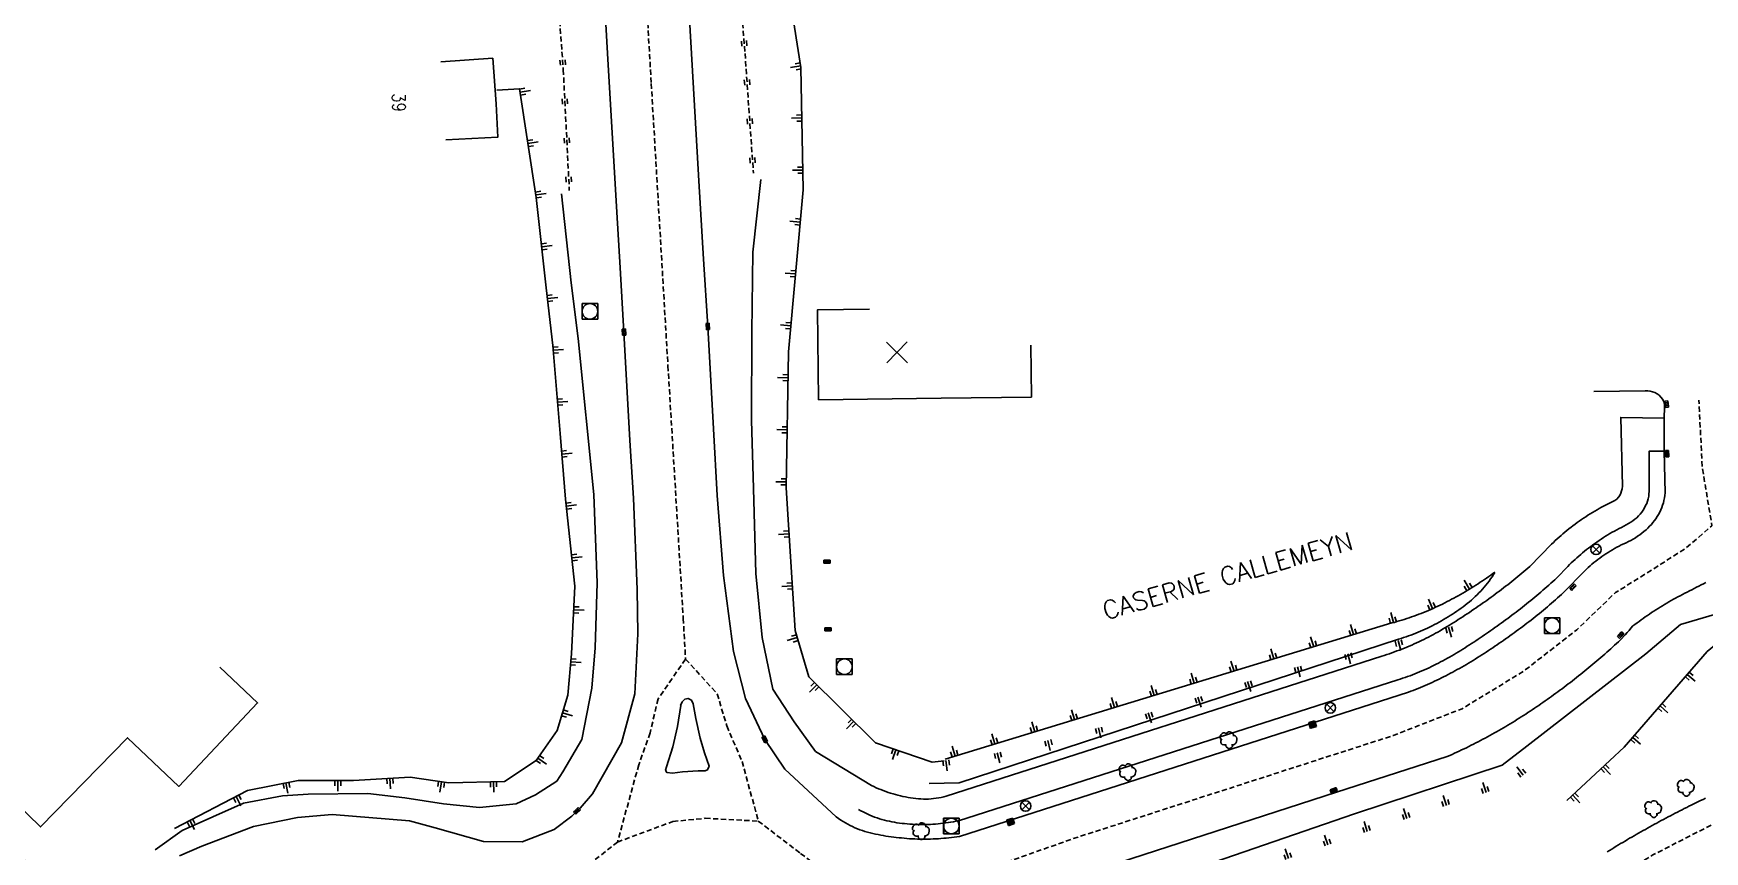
# Model space of a CAD drawing. Header units: millimetres. Extents: x 253999 to 255001, y 43000 to 44000.
# Drawn here: x 254692.9 to 254853.4, y 43097.6 to 43176.1 of the extents above; entities that cross this region are included whole.
import ezdxf
from ezdxf.enums import TextEntityAlignment as Align

# ---------------------------------------------------------------- set-up
doc = ezdxf.new("R2010")
doc.units = ezdxf.units.MM
doc.linetypes.add('DASHED', pattern=[0.75, 0.5, -0.25])
doc.layers.get('0').update_dxf_attribs({"linetype": 'CONTINUOUS'})
for name, color, linetype in [('W0001', 6, 'DASHED'), ('W0008', 7, 'CONTINUOUS'), ('W0100', 7, 'CONTINUOUS'), ('W0211', 2, 'CONTINUOUS'), ('W0220', 5, 'DASHED'), ('W0300', 7, 'CONTINUOUS'), ('W0400', 7, 'CONTINUOUS'), ('W0420', 7, 'CONTINUOUS'), ('W0469', 7, 'CONTINUOUS'), ('W0989', 7, 'CONTINUOUS'), ('W0991', 7, 'CONTINUOUS')]:
    doc.layers.add(name, color=color, linetype=linetype)
doc.styles.get("Standard").update_dxf_attribs({"font": 'romans.shx', "width": 0.85})

# ---------------------------------------------------------------- blocks, each defined once
blk = doc.blocks.new('T400')
for p, q in [((-0.15, 0.3), (0.15, 0.3)), ((-0.15, -0.25), (-0.15, 0.3)), ((-0.15, 0.15), (0.15, 0.15)), ((-0.15, 0), (0.15, 0)), ((0.15, 0.3), (0.15, -0.25)), ((-0.15, -0.15), (0.15, -0.15)), ((-0.15, -0.25), (-0.15, -0.3)), ((-0.15, -0.3), (0.15, -0.3)), ((0.15, -0.3), (0.15, -0.25))]:
    blk.add_line(p, q)
blk = doc.blocks.new('T420')
for p, q in [((0.75, 0.75), (-0.75, 0.75)), ((-0.75, 0.75), (-0.75, -0.75)), ((0.75, 0.75), (0.75, -0.75)), ((0.75, -0.75), (-0.75, -0.75))]:
    blk.add_line(p, q)
blk.add_ellipse((0, 0), major_axis=(-0.53, 0.53), ratio=1, start_param=3.926991, end_param=10.210176)
blk = doc.blocks.new('t991o')
at = {"color": 0, "linetype": 'Continuous'}
for p, q in [((-1, 1), (1, -1)), ((-1, -1), (1, 1))]:
    blk.add_line(p, q, dxfattribs=at)
blk = doc.blocks.new('t220o')
at = {"color": 0, "linetype": 'Continuous'}
for p, q in [((-0.25, 0.25), (0.25, 0.25)), ((-0.25, -0.25), (0.25, -0.25))]:
    blk.add_line(p, q, dxfattribs=at)
blk = doc.blocks.new('t211o')
at = {"color": 0, "linetype": 'Continuous'}
for p, q in [((-0.29, 0.5), (-0.29, 0)), ((0, 1), (0, 0)), ((0.29, 0.5), (0.29, 0))]:
    blk.add_line(p, q, dxfattribs=at)
blk = doc.blocks.new('T300')
for p, q in [((-0.8, 0.51), (-0.86, 0.34)), ((-0.86, 0.34), (-0.86, 0.17)), ((-0.86, 0.17), (-0.74, 0.06)), ((-0.69, 0.63), (-0.8, 0.51)), ((-0.8, -0.06), (-0.74, 0.06)), ((-0.74, 0.06), (-0.69, 0.11)), ((-0.57, 0.69), (-0.69, 0.63)), ((-0.46, 0.69), (-0.57, 0.69)), ((-0.29, 0.63), (-0.46, 0.69)), ((-0.29, 0.63), (-0.17, 0.74)), ((-0.23, 0.57), (-0.29, 0.63)), ((-0.17, 0.74), (-0.06, 0.8)), ((-0.06, 0.8), (0.06, 0.8)), ((0.06, 0.8), (0.23, 0.74)), ((0.23, 0.74), (0.34, 0.63)), ((0.34, 0.63), (0.4, 0.51)), ((0.46, 0.46), (0.34, 0.46)), ((0.4, 0.51), (0.4, 0.46)), ((0.57, 0.4), (0.46, 0.46)), ((0.57, 0.4), (0.69, 0.29)), ((0.69, 0.29), (0.74, 0.17)), ((0.74, 0.06), (0.69, -0.17)), ((0.74, 0.17), (0.74, 0.06)), ((-0.8, -0.17), (-0.8, -0.06)), ((-0.8, -0.23), (-0.8, -0.17)), ((-0.74, -0.34), (-0.8, -0.23)), ((-0.69, -0.4), (-0.74, -0.34)), ((-0.51, -0.46), (-0.69, -0.4)), ((-0.4, -0.46), (-0.51, -0.46)), ((-0.4, -0.46), (-0.34, -0.46)), ((-0.34, -0.46), (-0.34, -0.4)), ((-0.34, -0.51), (-0.34, -0.46)), ((-0.29, -0.63), (-0.34, -0.51)), ((-0.17, -0.74), (-0.29, -0.63)), ((-0.06, -0.8), (-0.17, -0.74)), ((0.06, -0.8), (-0.06, -0.8)), ((0.17, -0.74), (0.06, -0.8)), ((0.23, -0.69), (0.17, -0.74)), ((0.29, -0.46), (0.23, -0.46)), ((0.29, -0.63), (0.23, -0.69)), ((0.46, -0.4), (0.29, -0.46)), ((0.34, -0.51), (0.29, -0.63)), ((0.34, -0.51), (0.34, -0.46)), ((0.57, -0.34), (0.46, -0.4)), ((0.63, -0.29), (0.57, -0.34)), ((0.69, -0.17), (0.63, -0.29))]:
    blk.add_line(p, q)
blk = doc.blocks.new('T469')
at = {"color": 0, "linetype": 'Continuous', "flags": 128}
for points in [[(-0.35, 0.35), (0.35, -0.35)], [(-0.35, -0.35), (0.35, 0.35)]]:
    blk.add_lwpolyline(points, dxfattribs=at)
at = {"color": 0, "linetype": 'Continuous'}
blk.add_circle((0, 0), 0.5, dxfattribs=at)

msp = doc.modelspace()

# ---------------------------------------------------------------- linework, layer by layer
at = {"layer": 'W0001'}
for points in [[(254722.08, 43354.21), (254725.18, 43346.85), (254728.37, 43338.61), (254731.68, 43329.18), (254734.83, 43319.09), (254737.12, 43310.87), (254739.8, 43300.02), (254742.08, 43289.56), (254743.76, 43280.44), (254745.67, 43267.32), (254747.33, 43252.41), (254748.33, 43238.14), (254749.45, 43219.33), (254750.77, 43196.6), (254752.25, 43171.3), (254753.85, 43144.21), (254755.32, 43119.97), (254755.54, 43116.06), (254752.9, 43112.24), (254752.14, 43108.99), (254751.05, 43105.92), (254749, 43098.5)], [(254755.54, 43116.06), (254758.58, 43112.74), (254759.5, 43109.64), (254760.97, 43106.24), (254762.53, 43100.51)], [(254749, 43098.5), (254754.33, 43100.48), (254757.44, 43100.78), (254762.53, 43100.51), (254766.58, 43097.41), (254769.97, 43094.87), (254771.57, 43091.07), (254771.32, 43086.24), (254769.53, 43081.48), (254766.62, 43077.43), (254761.59, 43074.41), (254756.46, 43073.59), (254750.68, 43075.63), (254747.58, 43077.91), (254744.18, 43082.26), (254743.16, 43087.4), (254743.25, 43091.92), (254745.1, 43095.42), (254749, 43098.5)]]:
    msp.add_lwpolyline(points, dxfattribs=at)
at = {"layer": 'W0001', "flags": 128}
for points in [[(254773.74, 43091.98), (254777.71, 43093.83), (254784.04, 43095.75), (254792.62, 43098.78), (254823.48, 43108.72), (254830.11, 43111.3), (254835.99, 43114.88), (254841.12, 43118.87), (254844.84, 43122.44), (254848.36, 43124.63), (254851.5, 43126.65), (254854.11, 43128.85), (254853.48, 43132.63), (254853.17, 43134.48), (254853.02, 43137.53), (254852.85, 43140.92)], [(254834.06, 43087.35), (254842.2, 43093.31), (254848.43, 43097.27), (254856.63, 43101.44), (254864.89, 43104.73), (254869.45, 43106.29), (254878.54, 43108.07)]]:
    msp.add_lwpolyline(points, dxfattribs=at)
at = {"layer": 'W0008'}
for points in [[(254747.53, 43183.26), (254748.09, 43173.64), (254748.94, 43158.95), (254749.26, 43153.62), (254749.63, 43147.45), (254750.2, 43137.03), (254750.53, 43131.5), (254750.9, 43122.74), (254750.97, 43118.49), (254750.67, 43112.73), (254749.38, 43108.04), (254746.59, 43103.14), (254745.42, 43101.75), (254745.12, 43101.49), (254744.62, 43100.97), (254742.94, 43099.71), (254739.86, 43098.53), (254736.14, 43098.56), (254731.49, 43099.86), (254729.04, 43100.55), (254721.61, 43101.15), (254718.27, 43100.85), (254714.06, 43099.99), (254709.08, 43098.09), (254706.94, 43097.18)], [(254755.65, 43181.93), (254756.18, 43173.06), (254756.83, 43161.98), (254757.28, 43154.45), (254757.67, 43147.99), (254758.24, 43138.15), (254758.58, 43131.75), (254759.19, 43124.09), (254760.13, 43116.79), (254761.3, 43112.27), (254763.15, 43108.35), (254765.09, 43105.51), (254769.99, 43100.91), (254769.99, 43100.91)], [(254755.08, 43111.62), (254754.77, 43109.6), (254754.32, 43107.63), (254753.7, 43105.72), (254753.62, 43105.41), (254753.74, 43105.19), (254754.3, 43105.1), (254755.26, 43105.23), (254756.76, 43105.34), (254757.43, 43105.35), (254757.64, 43105.43), (254757.8, 43105.78), (254757.35, 43107.08), (254756.95, 43108.48), (254756.53, 43110.37), (254756.28, 43111.76), (254756.12, 43112.11), (254755.78, 43112.28), (254755.46, 43112.21), (254755.21, 43111.97), (254755.07, 43111.61)]]:
    msp.add_lwpolyline(points, dxfattribs=at)
at = {"layer": 'W0008', "flags": 128}
for points in [[(254769.99, 43100.91), (254770.45, 43100.61), (254770.67, 43100.47), (254770.89, 43100.34), (254771.12, 43100.21), (254771.34, 43100.09), (254771.57, 43099.98), (254771.81, 43099.87), (254772.05, 43099.77), (254772.29, 43099.68), (254772.53, 43099.6), (254772.77, 43099.52), (254773.02, 43099.45), (254773.28, 43099.39), (254773.53, 43099.33), (254773.78, 43099.27), (254774.03, 43099.22), (254774.28, 43099.17), (254774.53, 43099.13), (254774.78, 43099.08), (254775.03, 43099.04), (254775.28, 43099.01), (254775.53, 43098.97), (254775.78, 43098.94), (254776.04, 43098.91), (254776.29, 43098.89), (254776.54, 43098.86), (254776.79, 43098.84), (254777.04, 43098.82), (254777.29, 43098.81), (254777.55, 43098.8), (254777.8, 43098.79), (254778.05, 43098.78), (254778.3, 43098.78), (254778.56, 43098.78), (254778.81, 43098.78), (254779.06, 43098.79), (254779.31, 43098.8), (254779.57, 43098.81), (254779.82, 43098.82), (254780.07, 43098.84), (254780.33, 43098.86), (254780.58, 43098.88), (254780.83, 43098.91), (254781.09, 43098.94), (254781.34, 43098.97), (254781.6, 43099.01), (254781.85, 43099.04), (254816, 43110.01), (254824.96, 43112.89), (254825.19, 43112.98), (254825.42, 43113.06), (254825.65, 43113.15), (254825.88, 43113.25), (254826.11, 43113.34), (254826.33, 43113.43), (254826.56, 43113.53), (254826.78, 43113.63), (254827.01, 43113.73), (254827.23, 43113.83), (254827.46, 43113.93), (254827.68, 43114.03), (254827.9, 43114.14), (254828.12, 43114.25), (254828.34, 43114.36), (254828.56, 43114.47), (254828.78, 43114.58), (254829, 43114.7), (254829.21, 43114.81), (254829.43, 43114.93), (254829.65, 43115.05), (254829.87, 43115.17), (254830.09, 43115.3), (254830.3, 43115.42), (254830.52, 43115.55), (254830.74, 43115.68), (254830.95, 43115.81), (254831.16, 43115.94), (254831.38, 43116.07), (254831.59, 43116.2), (254831.8, 43116.33), (254832.01, 43116.47), (254832.22, 43116.6), (254832.43, 43116.74), (254832.64, 43116.88), (254832.85, 43117.01), (254833.06, 43117.15), (254833.27, 43117.29), (254833.47, 43117.43), (254833.68, 43117.58), (254833.88, 43117.72), (254834.09, 43117.86), (254834.29, 43118.01), (254834.5, 43118.15), (254834.7, 43118.3), (254834.91, 43118.44), (254835.11, 43118.59), (254835.31, 43118.74), (254835.52, 43118.89), (254835.72, 43119.04), (254835.93, 43119.19), (254836.13, 43119.34), (254836.33, 43119.5), (254836.53, 43119.65), (254836.73, 43119.81), (254836.93, 43119.97), (254837.13, 43120.13), (254837.33, 43120.28), (254837.53, 43120.44), (254837.73, 43120.6), (254837.92, 43120.77), (254838.12, 43120.93), (254838.31, 43121.09), (254838.51, 43121.26), (254838.7, 43121.42), (254838.89, 43121.59), (254839.08, 43121.76), (254839.27, 43121.93), (254839.46, 43122.09), (254839.65, 43122.26), (254839.84, 43122.44), (254841.88, 43124.51), (254842.05, 43124.68), (254842.22, 43124.85), (254842.4, 43125.01), (254842.57, 43125.17), (254842.76, 43125.32), (254842.95, 43125.47), (254843.14, 43125.62), (254843.33, 43125.76), (254843.53, 43125.9), (254843.73, 43126.04), (254843.93, 43126.17), (254844.14, 43126.3), (254844.34, 43126.43), (254844.55, 43126.56), (254844.76, 43126.68), (254844.97, 43126.8), (254845.19, 43126.91), (254845.4, 43127.03), (254845.64, 43127.12), (254845.87, 43127.23), (254846.1, 43127.34), (254846.33, 43127.46), (254846.55, 43127.58), (254846.76, 43127.71), (254846.97, 43127.85), (254847.18, 43128), (254847.38, 43128.15), (254847.58, 43128.31), (254847.78, 43128.48), (254847.95, 43128.64), (254848.12, 43128.81), (254848.29, 43128.98), (254848.44, 43129.16), (254848.59, 43129.35), (254848.73, 43129.54), (254848.86, 43129.74), (254848.98, 43129.94), (254849.09, 43130.16), (254849.2, 43130.38), (254849.29, 43130.6), (254849.37, 43130.83), (254849.44, 43131.06), (254849.5, 43131.3), (254849.55, 43131.53), (254849.58, 43131.77), (254849.6, 43132.02), (254849.52, 43136.02), (254849.52, 43139.18), (254849.54, 43140.23), (254849.54, 43140.5), (254849.49, 43140.76), (254849.38, 43140.99), (254849.21, 43141.21), (254849.03, 43141.38), (254848.83, 43141.53), (254848.63, 43141.64), (254848.41, 43141.73), (254848.18, 43141.79), (254847.95, 43141.81), (254847.69, 43141.81), (254842.76, 43141.75)], [(254773.39, 43103.93), (254773.62, 43103.82), (254773.84, 43103.72), (254774.07, 43103.62), (254774.3, 43103.53), (254774.53, 43103.44), (254774.76, 43103.35), (254775, 43103.27), (254775.23, 43103.19), (254775.47, 43103.12), (254775.7, 43103.06), (254775.94, 43102.99), (254776.18, 43102.94), (254776.42, 43102.88), (254776.67, 43102.83), (254776.91, 43102.79), (254777.15, 43102.75), (254777.4, 43102.72), (254777.65, 43102.69), (254777.9, 43102.66), (254778.14, 43102.64), (254778.39, 43102.63), (254778.63, 43102.63), (254778.88, 43102.63), (254779.12, 43102.65), (254779.36, 43102.67), (254779.6, 43102.7), (254779.85, 43102.74), (254780.09, 43102.78), (254780.33, 43102.84), (254780.56, 43102.9), (254822.4, 43116.33), (254822.64, 43116.41), (254822.89, 43116.49), (254823.13, 43116.57), (254823.37, 43116.66), (254823.61, 43116.75), (254823.85, 43116.84), (254824.09, 43116.93), (254824.33, 43117.02), (254824.57, 43117.12), (254824.8, 43117.21), (254825.04, 43117.31), (254825.27, 43117.41), (254825.51, 43117.52), (254825.74, 43117.62), (254825.97, 43117.73), (254826.2, 43117.84), (254826.44, 43117.95), (254826.66, 43118.07), (254826.89, 43118.18), (254827.12, 43118.3), (254827.35, 43118.42), (254827.57, 43118.54), (254827.79, 43118.66), (254828.01, 43118.79), (254828.24, 43118.92), (254828.45, 43119.05), (254828.67, 43119.18), (254828.89, 43119.31), (254829.11, 43119.44), (254829.32, 43119.58), (254829.54, 43119.71), (254829.75, 43119.85), (254829.97, 43119.99), (254830.18, 43120.13), (254830.39, 43120.27), (254830.6, 43120.41), (254830.82, 43120.55), (254831.03, 43120.69), (254831.24, 43120.84), (254831.45, 43120.98), (254831.66, 43121.13), (254831.87, 43121.27), (254832.07, 43121.42), (254832.28, 43121.56), (254832.48, 43121.7), (254832.69, 43121.85), (254832.89, 43122), (254833.09, 43122.14), (254833.29, 43122.29), (254833.49, 43122.44), (254833.69, 43122.59), (254833.89, 43122.74), (254834.09, 43122.89), (254834.29, 43123.05), (254834.49, 43123.2), (254834.69, 43123.35), (254834.88, 43123.51), (254835.08, 43123.66), (254835.28, 43123.82), (254835.47, 43123.98), (254835.67, 43124.14), (254835.86, 43124.3), (254836.05, 43124.46), (254836.24, 43124.62), (254836.44, 43124.78), (254836.63, 43124.94), (254838.71, 43127.09), (254838.88, 43127.26), (254839.06, 43127.43), (254839.25, 43127.59), (254839.43, 43127.76), (254839.62, 43127.92), (254839.8, 43128.08), (254839.99, 43128.24), (254840.18, 43128.4), (254840.37, 43128.56), (254840.57, 43128.71), (254840.76, 43128.86), (254840.96, 43129.01), (254841.16, 43129.16), (254841.36, 43129.3), (254841.57, 43129.45), (254841.77, 43129.59), (254841.98, 43129.73), (254842.2, 43129.87), (254842.41, 43130), (254842.63, 43130.14), (254842.85, 43130.26), (254843.07, 43130.39), (254843.29, 43130.51), (254843.51, 43130.63), (254844.78, 43131.27), (254844.96, 43131.42), (254845.12, 43131.59), (254845.25, 43131.78), (254845.35, 43131.99), (254845.43, 43132.2), (254845.48, 43132.42), (254845.51, 43132.65), (254845.34, 43139.26), (254849.52, 43139.18)], [(254772.15, 43101.64), (254772.37, 43101.51), (254772.59, 43101.4), (254772.8, 43101.29), (254773.03, 43101.18), (254773.25, 43101.08), (254773.47, 43100.99), (254773.7, 43100.9), (254773.93, 43100.82), (254774.16, 43100.74), (254774.4, 43100.67), (254774.63, 43100.6), (254774.87, 43100.54), (254775.11, 43100.49), (254775.35, 43100.44), (254775.59, 43100.4), (254775.84, 43100.36), (254776.09, 43100.32), (254776.34, 43100.29), (254776.58, 43100.27), (254776.83, 43100.24), (254777.08, 43100.22), (254777.32, 43100.21), (254777.57, 43100.19), (254777.82, 43100.19), (254778.06, 43100.18), (254778.31, 43100.18), (254778.56, 43100.18), (254778.8, 43100.19), (254779.05, 43100.2), (254779.29, 43100.21), (254779.54, 43100.23), (254779.79, 43100.25), (254780.03, 43100.27), (254780.28, 43100.3), (254780.52, 43100.33), (254780.77, 43100.37), (254781.01, 43100.41), (254781.26, 43100.45), (254781.51, 43100.49), (254781.75, 43100.54), (254823.93, 43114.08), (254824.17, 43114.15), (254824.4, 43114.23), (254824.64, 43114.31), (254824.87, 43114.39), (254825.11, 43114.47), (254825.34, 43114.56), (254825.57, 43114.64), (254825.8, 43114.73), (254826.03, 43114.83), (254826.26, 43114.92), (254826.49, 43115.02), (254826.71, 43115.13), (254826.94, 43115.23), (254827.16, 43115.34), (254827.38, 43115.45), (254827.61, 43115.56), (254827.83, 43115.67), (254828.05, 43115.79), (254828.26, 43115.9), (254828.48, 43116.02), (254828.7, 43116.14), (254828.91, 43116.26), (254829.13, 43116.39), (254829.34, 43116.51), (254829.55, 43116.64), (254829.77, 43116.77), (254829.98, 43116.89), (254830.19, 43117.02), (254830.4, 43117.15), (254830.61, 43117.29), (254830.81, 43117.42), (254831.02, 43117.55), (254831.23, 43117.69), (254831.43, 43117.83), (254831.64, 43117.96), (254831.85, 43118.1), (254832.05, 43118.24), (254832.25, 43118.38), (254832.46, 43118.52), (254832.66, 43118.66), (254832.86, 43118.8), (254833.07, 43118.95), (254833.27, 43119.09), (254833.47, 43119.23), (254833.67, 43119.38), (254833.87, 43119.52), (254834.08, 43119.67), (254834.29, 43119.82), (254834.49, 43119.97), (254834.7, 43120.12), (254834.9, 43120.27), (254835.1, 43120.43), (254835.3, 43120.58), (254835.51, 43120.74), (254835.71, 43120.89), (254835.91, 43121.05), (254836.11, 43121.21), (254836.31, 43121.37), (254836.5, 43121.53), (254836.7, 43121.69), (254836.9, 43121.85), (254837.09, 43122.01), (254837.29, 43122.17), (254837.48, 43122.34), (254837.68, 43122.5), (254837.87, 43122.67), (254838.06, 43122.83), (254838.26, 43123), (254838.45, 43123.17), (254838.64, 43123.34), (254838.83, 43123.51), (254839.02, 43123.68), (254839.2, 43123.85), (254840.25, 43124.96), (254840.42, 43125.13), (254840.6, 43125.3), (254840.78, 43125.47), (254840.96, 43125.63), (254841.14, 43125.79), (254841.32, 43125.95), (254841.51, 43126.11), (254841.69, 43126.27), (254841.88, 43126.42), (254842.07, 43126.57), (254842.26, 43126.72), (254842.46, 43126.87), (254842.65, 43127.01), (254842.85, 43127.16), (254843.05, 43127.3), (254843.26, 43127.44), (254843.47, 43127.58), (254843.68, 43127.72), (254843.89, 43127.85), (254844.1, 43127.98), (254844.31, 43128.11), (254844.53, 43128.23), (254844.75, 43128.35), (254844.97, 43128.47), (254845.19, 43128.59), (254845.41, 43128.7), (254846.3, 43129.19), (254846.5, 43129.33), (254846.69, 43129.48), (254846.88, 43129.63), (254847.05, 43129.8), (254847.21, 43129.98), (254847.36, 43130.17), (254847.5, 43130.37), (254847.63, 43130.58), (254847.74, 43130.79), (254847.84, 43131.01), (254847.92, 43131.23), (254847.98, 43131.46), (254848.03, 43131.69), (254848.06, 43131.92), (254848.08, 43132.16), (254848.08, 43136.03), (254849.52, 43136.01)], [(254789.11, 43093.92), (254818.04, 43103.28), (254828.69, 43106.71), (254828.92, 43106.82), (254829.15, 43106.92), (254829.38, 43107.02), (254829.61, 43107.13), (254829.84, 43107.24), (254830.07, 43107.34), (254830.3, 43107.45), (254830.53, 43107.56), (254830.75, 43107.67), (254830.98, 43107.79), (254831.2, 43107.9), (254831.43, 43108.01), (254831.65, 43108.13), (254831.88, 43108.24), (254832.1, 43108.36), (254832.33, 43108.48), (254832.55, 43108.6), (254832.77, 43108.72), (254832.99, 43108.84), (254833.21, 43108.97), (254833.43, 43109.09), (254833.65, 43109.21), (254833.87, 43109.34), (254834.09, 43109.47), (254834.31, 43109.59), (254834.52, 43109.72), (254834.74, 43109.85), (254834.95, 43109.98), (254835.17, 43110.11), (254835.38, 43110.25), (254835.59, 43110.38), (254835.8, 43110.51), (254836.01, 43110.65), (254836.22, 43110.78), (254836.43, 43110.92), (254836.64, 43111.06), (254836.85, 43111.2), (254837.06, 43111.34), (254837.27, 43111.48), (254837.47, 43111.62), (254837.68, 43111.76), (254837.88, 43111.9), (254838.09, 43112.05), (254838.29, 43112.19), (254838.5, 43112.34), (254838.7, 43112.48), (254838.9, 43112.63), (254839.11, 43112.78), (254839.31, 43112.93), (254839.51, 43113.07), (254839.71, 43113.22), (254839.91, 43113.37), (254840.11, 43113.53), (254840.31, 43113.68), (254840.51, 43113.83), (254840.71, 43113.99), (254840.91, 43114.14), (254841.11, 43114.3), (254841.3, 43114.45), (254841.5, 43114.61), (254841.7, 43114.77), (254841.89, 43114.93), (254842.09, 43115.09), (254842.28, 43115.25), (254842.48, 43115.41), (254842.67, 43115.57), (254842.86, 43115.73), (254843.05, 43115.89), (254843.25, 43116.06), (254843.44, 43116.22), (254843.63, 43116.38), (254843.82, 43116.55), (254844.01, 43116.72), (254844.19, 43116.88), (254844.38, 43117.05), (254844.57, 43117.22), (254844.76, 43117.39), (254844.94, 43117.56), (254845.13, 43117.73), (254845.31, 43117.9), (254845.78, 43118.39), (254845.96, 43118.61), (254846.15, 43118.82), (254846.33, 43119.03), (254846.52, 43119.24), (254846.71, 43119.39), (254846.91, 43119.54), (254847.11, 43119.68), (254847.3, 43119.83), (254847.5, 43119.97), (254847.7, 43120.11), (254847.91, 43120.25), (254848.11, 43120.39), (254848.31, 43120.53), (254848.52, 43120.66), (254848.72, 43120.79), (254848.93, 43120.92), (254849.14, 43121.05), (254849.35, 43121.18), (254849.56, 43121.31), (254849.77, 43121.43), (254849.98, 43121.56), (254850.19, 43121.68), (254850.41, 43121.8), (254850.62, 43121.92), (254850.84, 43122.03), (254851.05, 43122.15), (254851.27, 43122.26), (254851.49, 43122.38), (254851.71, 43122.49), (254851.94, 43122.6), (254852.17, 43122.72), (254852.39, 43122.83), (254852.62, 43122.95), (254852.85, 43123.07), (254853.08, 43123.19), (254853.3, 43123.3), (254853.53, 43123.42)], [(254853.48, 43102.71), (254853.25, 43102.6), (254853.02, 43102.49), (254852.8, 43102.38), (254852.57, 43102.27), (254852.35, 43102.16), (254852.12, 43102.05), (254851.9, 43101.94), (254851.68, 43101.83), (254851.45, 43101.71), (254851.23, 43101.6), (254851.01, 43101.49), (254850.79, 43101.37), (254850.57, 43101.26), (254850.34, 43101.14), (254850.12, 43101.03), (254849.9, 43100.91), (254849.68, 43100.8), (254849.46, 43100.68), (254849.24, 43100.56), (254849.02, 43100.44), (254848.8, 43100.32), (254848.58, 43100.21), (254848.36, 43100.09), (254848.14, 43099.96), (254847.93, 43099.84), (254847.71, 43099.72), (254847.49, 43099.6), (254847.27, 43099.48), (254847.06, 43099.35), (254846.84, 43099.23), (254846.62, 43099.11), (254846.41, 43098.98), (254846.19, 43098.86), (254845.98, 43098.73), (254845.76, 43098.6), (254845.55, 43098.47), (254845.33, 43098.35), (254845.12, 43098.22), (254844.9, 43098.09), (254844.69, 43097.96), (254844.48, 43097.83), (254844.26, 43097.69), (254844.05, 43097.56)]]:
    msp.add_lwpolyline(points, dxfattribs=at)
at = {"layer": 'W0100', "flags": 128}
msp.add_lwpolyline([(254732.04, 43173.38), (254737.03, 43173.74), (254737.34, 43169.37), (254737.52, 43166.17), (254732.52, 43165.89)], dxfattribs=at)
at = {"layer": 'W0100'}
for points in [[(254773.2, 43149.65), (254768.2, 43149.58), (254768.31, 43140.95), (254780.08, 43141.1), (254788.76, 43141.21), (254788.69, 43146.21)], [(254710.82, 43115.29), (254714.45, 43111.86), (254706.88, 43103.84), (254701.94, 43108.51), (254693.59, 43099.96), (254690.01, 43103.46), (254687.57, 43101.11), (254695.86, 43093.12), (254695.67, 43090.99), (254692.24, 43087.43), (254690.11, 43087.16), (254669.61, 43106.96), (254673.09, 43110.56)]]:
    msp.add_lwpolyline(points, dxfattribs=at)
at = {"layer": 'W0211'}
for points in [[(254780.36, 43106.31), (254779.21, 43106.17), (254773.78, 43108.04), (254767.38, 43114.36), (254766.07, 43118.81), (254765.2, 43132.51), (254765.42, 43145.56), (254766.84, 43161.12), (254766.62, 43172.85), (254764.19, 43188.37), (254762.86, 43202.04), (254761.99, 43220.77), (254760.58, 43237.52), (254758.8, 43255.17), (254757.23, 43271.14), (254754.77, 43287.14), (254750.09, 43308.11), (254745.97, 43322.89), (254740.67, 43339.32), (254735.18, 43354.41)], [(254737.43, 43170.68), (254739.6, 43170.81), (254741.21, 43160.38), (254742.15, 43151.71), (254742.79, 43146.17), (254743.49, 43137.7), (254744.02, 43131.4), (254744.92, 43123.06), (254744.58, 43116.57), (254744.23, 43112.61), (254743.22, 43109.21), (254741.2, 43106.33), (254738.17, 43104.3), (254732.8, 43104.18), (254729.1, 43104.73), (254723.65, 43104.4), (254718.35, 43104.41), (254713.47, 43103.44), (254706.45, 43099.8)], [(254762.77, 43162.09), (254762, 43155.13), (254761.91, 43147.45), (254761.88, 43139), (254762.05, 43132.43), (254762.3, 43124.29), (254762.91, 43118.14), (254763.93, 43113.16), (254765.96, 43110.03), (254768.03, 43107.19), (254773.39, 43103.93), (254773.39, 43103.93)], [(254743.62, 43160.72), (254744.55, 43152.18), (254745.22, 43146.82), (254746.74, 43131.86), (254747.05, 43123.37), (254746.87, 43117.15), (254746.55, 43113.27), (254745.57, 43108.34), (254743.76, 43105.25), (254743.17, 43104.34), (254741.12, 43103.03), (254739.26, 43102.17), (254735.74, 43101.82), (254732.3, 43102.16), (254728.58, 43102.74), (254725.03, 43103.16), (254719.3, 43103.11), (254716.85, 43102.95), (254713.1, 43102.22), (254707.2, 43099.6), (254704.61, 43097.74)]]:
    msp.add_lwpolyline(points, dxfattribs=at)
at = {"layer": 'W0211', "flags": 128}
for points in [[(254778.94, 43104.12), (254781.82, 43104.19), (254824.01, 43117.97), (254824.25, 43118.05), (254824.49, 43118.12), (254824.73, 43118.2), (254824.96, 43118.28), (254825.2, 43118.37), (254825.43, 43118.46), (254825.66, 43118.55), (254825.89, 43118.64), (254826.12, 43118.74), (254826.35, 43118.84), (254826.58, 43118.94), (254826.8, 43119.04), (254827.03, 43119.15), (254827.25, 43119.26), (254827.47, 43119.37), (254827.69, 43119.49), (254827.91, 43119.61), (254828.12, 43119.73), (254828.34, 43119.85), (254828.55, 43119.98), (254828.77, 43120.11), (254828.98, 43120.24), (254829.19, 43120.37), (254829.39, 43120.51), (254829.6, 43120.65), (254829.81, 43120.8), (254830.01, 43120.94), (254830.21, 43121.09), (254830.41, 43121.24), (254830.61, 43121.4), (254830.81, 43121.56), (254831, 43121.72), (254831.19, 43121.89), (254831.37, 43122.06), (254831.55, 43122.23), (254831.73, 43122.41), (254831.9, 43122.59), (254832.07, 43122.78), (254832.23, 43122.96), (254832.39, 43123.16), (254832.55, 43123.35), (254832.7, 43123.55), (254832.85, 43123.75), (254832.99, 43123.96), (254833.13, 43124.17), (254833.27, 43124.38)], [(254780.46, 43106.47), (254823.37, 43119.53), (254823.61, 43119.59), (254823.84, 43119.66), (254824.08, 43119.73), (254824.32, 43119.8), (254824.56, 43119.87), (254824.79, 43119.95), (254825.03, 43120.03), (254825.26, 43120.11), (254825.49, 43120.19), (254825.73, 43120.28), (254825.96, 43120.37), (254826.19, 43120.45), (254826.42, 43120.55), (254826.65, 43120.64), (254826.87, 43120.74), (254827.1, 43120.83), (254827.33, 43120.93), (254827.55, 43121.04), (254827.78, 43121.14), (254828, 43121.25), (254828.23, 43121.35), (254828.45, 43121.46), (254828.67, 43121.58), (254828.89, 43121.69), (254829.1, 43121.8), (254829.32, 43121.92), (254829.54, 43122.03), (254829.75, 43122.15), (254829.97, 43122.27), (254830.18, 43122.4), (254830.4, 43122.52), (254830.61, 43122.65), (254830.82, 43122.77), (254831.03, 43122.9), (254831.24, 43123.03), (254831.44, 43123.16), (254831.65, 43123.29), (254831.86, 43123.43), (254832.06, 43123.57), (254832.27, 43123.7), (254832.47, 43123.84), (254832.67, 43123.98), (254832.87, 43124.13), (254833.07, 43124.27), (254833.27, 43124.42)], [(254785.5, 43087.96), (254789.96, 43090.95), (254819.78, 43101.21), (254833.96, 43105.88), (254836.34, 43107.72), (254847.75, 43116.58), (254851.1, 43119.39), (254855.97, 43120.82), (254858.3, 43120.62)], [(254858.36, 43120.65), (254853.65, 43116.8), (254845.68, 43107.6), (254840.18, 43102.48)]]:
    msp.add_lwpolyline(points, dxfattribs=at)
at = {"layer": 'W0220'}
for points in [[(254730.12, 43360.65), (254733.67, 43350.96), (254736.39, 43343.77), (254739.87, 43333.7), (254743.05, 43323.65), (254745.38, 43314.62), (254746.95, 43308.82), (254748.66, 43301.98), (254750.77, 43292.42), (254752.68, 43281.76), (254753.91, 43272.68), (254755, 43264.61), (254756.24, 43254.45), (254756.83, 43245.56), (254757.6, 43235.3), (254758.18, 43226.4), (254758.71, 43216.43), (254759.36, 43207.29), (254759.76, 43197.18), (254760.36, 43189.18), (254760.61, 43182.36), (254761.25, 43174.2), (254762.06, 43162.71)], [(254711.1, 43354.66), (254716.09, 43343.97), (254719.92, 43335.71), (254723.11, 43327.2), (254726.08, 43317.74), (254728.22, 43309.31), (254729.93, 43303.57), (254731.79, 43296.06), (254733.51, 43287.47), (254734.98, 43278.18), (254736.23, 43269.76), (254736.67, 43263.15), (254737.14, 43253.45), (254738.18, 43249.31), (254739.04, 43243.53), (254739.6, 43234.91), (254740.19, 43223.47), (254740.74, 43214.63), (254741.35, 43204.28), (254742.11, 43192.66), (254743, 43183.31), (254743.8, 43172.63), (254744.38, 43161.03)]]:
    msp.add_lwpolyline(points, dxfattribs=at)

# ---------------------------------------------------------------- block references
at = {"layer": 'W0211'}
for p, rotation in [((254766.6, 43173), 98.90653370758163), ((254739.65, 43170.49), 278.7858596258192), ((254766.71, 43168), 91.07448677364931), ((254740.41, 43165.55), 278.7858596258192), ((254766.81, 43163), 91.07448677364931), ((254741.18, 43160.61), 278.7858596258192), ((254766.56, 43158.01), 84.80030521581558), ((254741.73, 43155.64), 276.1957904810627), ((254766.11, 43153.03), 84.80030521581558), ((254742.27, 43150.67), 276.5343280898504), ((254765.65, 43148.05), 84.80030521581558), ((254742.83, 43145.7), 274.7323561224281), ((254765.38, 43143.07), 89.01223960036019), ((254743.24, 43140.72), 274.7323561224281), ((254765.3, 43138.07), 89.01223960036019), ((254743.65, 43135.74), 274.7923349444484), ((254765.21, 43133.07), 89.01223960036019), ((254744.09, 43130.75), 276.1933744736537), ((254765.48, 43128.08), 93.6422067527987), ((254744.63, 43125.78), 276.1933744736537), ((254765.8, 43123.09), 93.6422067527987), ((254830.82, 43122.77), 31.01441810157151), ((254744.8, 43120.8), 266.9700904962041), ((254827.28, 43120.91), 23.83310484333908), ((254819.69, 43118.41), 16.92471403945293), ((254823.52, 43119.57), 15.30791820333858), ((254766.27, 43118.12), 106.3729027707634), ((254815.86, 43117.24), 16.92471403945293), ((254823.98, 43117.84), 194.6277658794525), ((254828.82, 43119.12), 195.0237595696681), ((254812.03, 43116.08), 16.92471403945293), ((254819.14, 43116.58), 194.6277658794525), ((254744.51, 43115.81), 264.9305027109608), ((254804.38, 43113.75), 16.92471403945293), ((254808.21, 43114.91), 16.92471403945293), ((254814.31, 43115.32), 194.6277658794525), ((254851.74, 43114.59), 229.0863180299202), ((254768.14, 43113.6), 135.3695866394575), ((254800.55, 43112.58), 16.92471403945293), ((254809.52, 43113.9), 197.4742558481854), ((254796.73, 43111.42), 16.92471403945293), ((254804.75, 43112.4), 197.4742558481854), ((254849.12, 43111.57), 229.0863180299202), ((254743.72, 43110.9), 253.4698299834397), ((254771.7, 43110.09), 135.3695866394575), ((254789.07, 43109.09), 16.92471403945293), ((254792.9, 43110.25), 16.92471403945293), ((254799.98, 43110.89), 197.4742558481854), ((254785.25, 43107.93), 16.92471403945293), ((254790.33, 43108.26), 193.7698975574067), ((254795.19, 43109.46), 193.7698975574067), ((254846.5, 43108.55), 229.0863180299202), ((254741.36, 43106.56), 235.0172911166102), ((254775.75, 43107.36), 160.9915716881097), ((254781.42, 43106.76), 16.92471403945293), ((254785.48, 43107.07), 193.7698975574067), ((254780.54, 43106.34), 187.237632038384), ((254835.99, 43104.92), 37.82995842414428), ((254843.67, 43105.73), 222.9848113468328), ((254717.17, 43104.18), 191.192515962992), ((254722.15, 43104.4), 179.9135553370622), ((254727.14, 43104.61), 183.4513463943231), ((254732.1, 43104.28), 171.5579286404052), ((254737.1, 43104.28), 181.2914468957441), ((254832.41, 43103.26), 18.23371278544102), ((254712.38, 43102.88), 207.4074701681676), ((254824.81, 43100.76), 18.23371278544102), ((254828.61, 43102.01), 18.23371278544102), ((254840.74, 43103), 222.9848113468328), ((254707.94, 43100.58), 207.4074701681676), ((254821.01, 43099.51), 18.23371278544102), ((254817.23, 43098.22), 18.97754754605475), ((254813.45, 43096.91), 18.97754754605475)]:
    msp.add_blockref('t211o', p, dxfattribs=dict(at, rotation=rotation))
at = {"layer": 'W0220'}
for p, rotation in [((254761.17, 43175.16), 274.5214218080466), ((254743.75, 43173.33), 274.278178476654), ((254761.45, 43171.42), 274.010683056501), ((254743.95, 43169.59), 272.8543844400422), ((254761.71, 43167.68), 274.010683056501), ((254744.14, 43165.84), 272.8543844400422), ((254761.97, 43163.94), 274.010683056501), ((254744.32, 43162.1), 272.8543844400422)]:
    msp.add_blockref('t220o', p, dxfattribs=dict(at, rotation=rotation))
at = {"layer": 'W0300'}
for p in [(254807.75, 43108.28), (254798.04, 43105.2), (254851.65, 43103.71), (254848.52, 43101.67), (254778.21, 43099.53)]:
    msp.add_blockref('T300', p, dxfattribs=at)
at = {"layer": 'W0400'}
for p, rotation in [((254757.67, 43147.99), 183.4579467757253), ((254749.63, 43147.45), 3.350494384765569), ((254849.76, 43140.53), 7.44856338809381), ((254849.8, 43135.78), 1.203482741822803), ((254769.12, 43125.42), 90), ((254840.76, 43122.98), 315.4817536397468), ((254769.23, 43118.91), 90), ((254845.34, 43118.35), 136.5062909807043), ((254815.71, 43109.9), 287.9767799375213), ((254815.79, 43109.65), 287.8081095097262), ((254763.15, 43108.35), 205.2058105459057), ((254817.77, 43103.47), 107.9207214953115), ((254745.12, 43101.49), 311.6598968505859), ((254786.71, 43100.56), 284.3661689758318), ((254786.8, 43100.32), 287.8081095102933)]:
    msp.add_blockref('T400', p, dxfattribs=dict(at, rotation=rotation))
at = {"layer": 'W0420'}
for p in [(254746.36, 43149.44), (254838.76, 43119.26), (254770.8, 43115.33), (254781.06, 43100.04), (254781.08, 43100.04)]:
    msp.add_blockref('T420', p, dxfattribs=at)
at = {"layer": 'W0469'}
for p in [(254842.98, 43126.59), (254817.46, 43111.38), (254788.2, 43101.96)]:
    msp.add_blockref('T469', p, dxfattribs=at)
at = {"layer": 'W0991', "rotation": 0.7364473395042268}
msp.add_blockref('t991o', (254775.85, 43145.5), dxfattribs=at)

# ---------------------------------------------------------------- texts
at = {"layer": 'W0989'}
msp.add_text('CASERNE CALLEMEYN', height=1.75, rotation=15.9363, dxfattribs=at).set_placement((254807.59, 43124.06), align=Align.MIDDLE)
at = {"layer": 'W0991', "width": 0.85}
msp.add_text('39', height=1.25, rotation=271.9535, dxfattribs=at).set_placement((254728.01, 43169.48), align=Align.MIDDLE)

doc.saveas('drawing.dxf')
